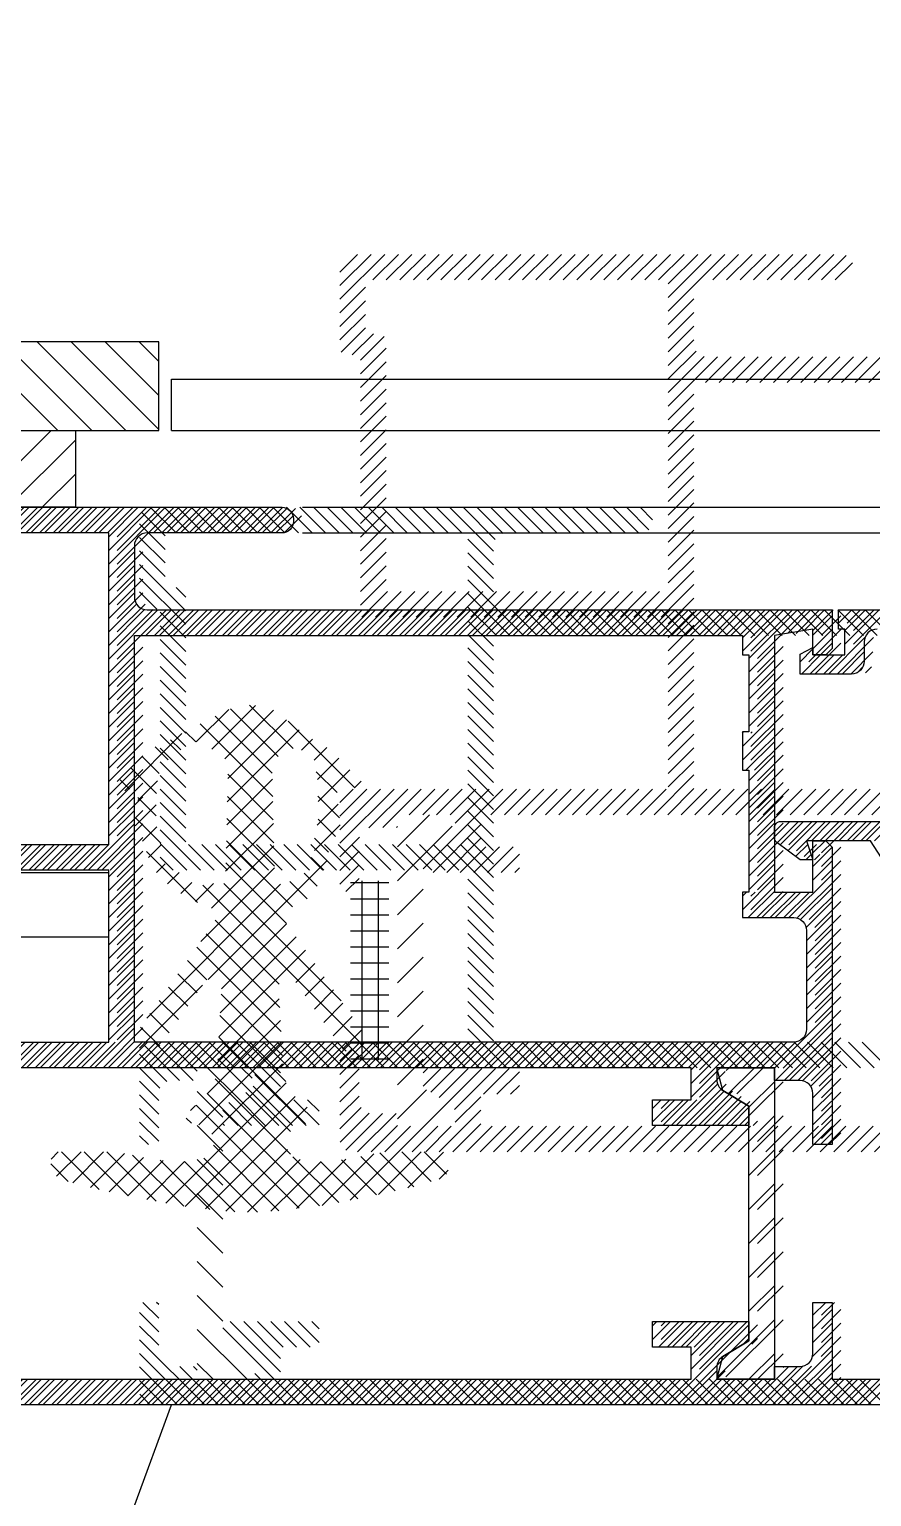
# Model space of a CAD drawing. Extents: x -0.04 to 2.29, y -0.5 to 2.03.
# Drawn here: x 0.9764 to 1.0421, y 0.0828 to 0.1973 of the extents above; entities that cross this region are included whole.
import ezdxf

# ---------------------------------------------------------------- set-up
doc = ezdxf.new("R2010")
doc.units = 0
doc.header["$LTSCALE"] = 0.1
doc.linetypes.add('AUSGEZOGEN', pattern=[0])
doc.layers.get('0').update_dxf_attribs({"linetype": 'AUSGEZOGEN'})
for name, color, linetype in [('AUSSEN25', 3, 'AUSGEZOGEN'), ('AUSSEN35', 2, 'AUSGEZOGEN'), ('AUSSEN50', 1, 'AUSGEZOGEN'), ('SCHRAFF', 4, 'AUSGEZOGEN')]:
    doc.layers.add(name, color=color, linetype=linetype)

# ---------------------------------------------------------------- blocks, each defined once
blk = doc.blocks.new('*X')
at = {"color": 0}
for p, q in [((0.1379, 1.11368), (0.13108, 1.1205)), ((0.1379, 1.11633), (0.13373, 1.1205)), ((0.1379, 1.11898), (0.13638, 1.1205)), ((0.1379, 1.11103), (0.131, 1.11793)), ((0.1379, 1.10838), (0.131, 1.11528)), ((0.125, 1.10876), (0.13024, 1.114)), ((0.125, 1.11141), (0.12759, 1.114)), ((0.1379, 1.10572), (0.131, 1.11262)), ((0.125, 1.10611), (0.131, 1.11211)), ((0.462, 0.7505), (0.4655, 0.754)), ((0.462, 0.75156), (0.46444, 0.754)), ((0.462, 0.75262), (0.46338, 0.754)), ((0.46456, 0.752), (0.46656, 0.754)), ((0.46562, 0.752), (0.46762, 0.754)), ((0.46668, 0.752), (0.46868, 0.754)), ((0.46774, 0.752), (0.46974, 0.754)), ((0.4688, 0.752), (0.4708, 0.754)), ((0.46986, 0.752), (0.47186, 0.754)), ((0.47093, 0.752), (0.47293, 0.754)), ((0.47199, 0.752), (0.47399, 0.754)), ((0.47305, 0.752), (0.47505, 0.754)), ((0.47411, 0.752), (0.47611, 0.754)), ((0.47517, 0.752), (0.47717, 0.754)), ((0.47623, 0.752), (0.47823, 0.754)), ((0.47729, 0.752), (0.47929, 0.754)), ((0.47835, 0.752), (0.48035, 0.754)), ((0.47941, 0.752), (0.48141, 0.754)), ((0.48047, 0.752), (0.48247, 0.754)), ((0.48153, 0.752), (0.48353, 0.754)), ((0.48259, 0.752), (0.48459, 0.754)), ((0.48365, 0.752), (0.48565, 0.754)), ((0.48471, 0.752), (0.48671, 0.754)), ((0.48577, 0.752), (0.48777, 0.754)), ((0.48683, 0.752), (0.48883, 0.754)), ((0.4876, 0.74958), (0.49202, 0.754)), ((0.4876, 0.75064), (0.49096, 0.754)), ((0.4876, 0.7517), (0.4899, 0.754)), ((0.49108, 0.752), (0.49308, 0.754)), ((0.49214, 0.752), (0.49414, 0.754)), ((0.4932, 0.752), (0.4952, 0.754)), ((0.49426, 0.752), (0.49626, 0.754)), ((0.49532, 0.752), (0.49732, 0.754)), ((0.49638, 0.752), (0.49838, 0.754)), ((0.49744, 0.752), (0.49944, 0.754)), ((0.4985, 0.752), (0.5005, 0.754)), ((0.49956, 0.752), (0.50148, 0.75392)), ((0.50062, 0.752), (0.50197, 0.75334)), ((0.462, 0.74944), (0.464, 0.75144)), ((0.462, 0.74838), (0.464, 0.75038)), ((0.4876, 0.74852), (0.4896, 0.75052)), ((0.462, 0.74732), (0.464, 0.74932)), ((0.4876, 0.74746), (0.4896, 0.74946)), ((0.4876, 0.7464), (0.4896, 0.7484)), ((0.46211, 0.74637), (0.464, 0.74826)), ((0.46296, 0.74616), (0.46461, 0.74781)), ((0.4636, 0.74574), (0.46546, 0.7476)), ((0.4876, 0.74534), (0.4896, 0.74734)), ((0.4636, 0.74467), (0.4656, 0.74667)), ((0.4876, 0.74428), (0.48977, 0.74645)), ((0.4636, 0.74361), (0.4656, 0.74561)), ((0.4876, 0.74322), (0.4904, 0.74602)), ((0.4876, 0.74216), (0.49144, 0.746)), ((0.4905, 0.744), (0.4925, 0.746)), ((0.49156, 0.744), (0.49356, 0.746)), ((0.49262, 0.744), (0.49462, 0.746)), ((0.49368, 0.744), (0.49568, 0.746)), ((0.49474, 0.744), (0.49674, 0.746)), ((0.49581, 0.744), (0.49781, 0.746)), ((0.49687, 0.744), (0.49887, 0.746)), ((0.49793, 0.744), (0.49993, 0.746)), ((0.49899, 0.744), (0.50099, 0.746)), ((0.50005, 0.744), (0.50205, 0.746)), ((0.50111, 0.744), (0.50311, 0.746)), ((0.50217, 0.744), (0.50417, 0.746)), ((0.50323, 0.744), (0.50523, 0.746)), ((0.50429, 0.744), (0.50629, 0.746)), ((0.50535, 0.744), (0.50735, 0.746)), ((0.50641, 0.744), (0.50841, 0.746)), ((0.50747, 0.744), (0.50947, 0.746)), ((0.50853, 0.744), (0.51053, 0.746)), ((0.50959, 0.744), (0.51159, 0.746)), ((0.51065, 0.744), (0.51265, 0.746)), ((0.51172, 0.744), (0.51372, 0.746)), ((0.51278, 0.744), (0.51478, 0.746)), ((0.51384, 0.744), (0.51584, 0.746)), ((0.5149, 0.744), (0.5169, 0.746)), ((0.51596, 0.744), (0.51796, 0.746)), ((0.51702, 0.744), (0.51902, 0.746)), ((0.51808, 0.744), (0.52008, 0.746)), ((0.51914, 0.744), (0.52114, 0.746)), ((0.5202, 0.744), (0.5222, 0.746)), ((0.52126, 0.744), (0.52326, 0.746)), ((0.52232, 0.744), (0.52432, 0.746)), ((0.52338, 0.744), (0.52538, 0.746)), ((0.52444, 0.744), (0.52644, 0.746)), ((0.5255, 0.744), (0.5275, 0.746)), ((0.52656, 0.744), (0.52856, 0.746)), ((0.52763, 0.744), (0.52963, 0.746)), ((0.52869, 0.744), (0.53069, 0.746)), ((0.52975, 0.744), (0.53175, 0.746)), ((0.53081, 0.744), (0.53281, 0.746)), ((0.53187, 0.744), (0.53387, 0.746)), ((0.53293, 0.744), (0.53493, 0.746)), ((0.53399, 0.744), (0.53599, 0.746)), ((0.53505, 0.744), (0.53705, 0.746)), ((0.53611, 0.744), (0.53811, 0.746)), ((0.537, 0.74383), (0.53917, 0.746)), ((0.537, 0.74277), (0.54023, 0.746)), ((0.5375, 0.74221), (0.54129, 0.746)), ((0.54052, 0.74417), (0.54235, 0.746)), ((0.5418, 0.74438), (0.54341, 0.746)), ((0.5425, 0.74403), (0.544, 0.74553)), ((0.5445, 0.74496), (0.54554, 0.746)), ((0.545, 0.74334), (0.54766, 0.746)), ((0.545, 0.7444), (0.5466, 0.746)), ((0.4636, 0.74255), (0.4656, 0.74455)), ((0.5425, 0.74296), (0.544, 0.74446)), ((0.54372, 0.741), (0.54656, 0.74384)), ((0.4636, 0.74149), (0.4656, 0.74349)), ((0.4876, 0.7411), (0.4896, 0.7431)), ((0.5375, 0.74115), (0.5395, 0.74315)), ((0.5415, 0.74196), (0.5425, 0.74296)), ((0.5431, 0.7425), (0.544, 0.7434)), ((0.54478, 0.741), (0.5465, 0.74272)), ((0.4636, 0.74043), (0.4656, 0.74243)), ((0.4876, 0.74004), (0.4896, 0.74204)), ((0.5375, 0.74009), (0.5395, 0.74209)), ((0.5416, 0.741), (0.5431, 0.7425)), ((0.54266, 0.741), (0.54416, 0.7425)), ((0.54594, 0.7411), (0.5464, 0.74156)), ((0.4636, 0.73937), (0.4656, 0.74137)), ((0.4876, 0.73898), (0.4896, 0.74098)), ((0.5375, 0.73903), (0.5395, 0.74103)), ((0.4636, 0.73831), (0.4656, 0.74031)), ((0.4636, 0.73725), (0.4656, 0.73925)), ((0.4876, 0.73792), (0.4896, 0.73992)), ((0.5375, 0.73796), (0.5395, 0.73996)), ((0.4636, 0.73619), (0.4656, 0.73819)), ((0.4876, 0.73686), (0.4896, 0.73886)), ((0.5375, 0.7369), (0.5395, 0.7389)), ((0.4636, 0.73513), (0.4656, 0.73713)), ((0.4876, 0.73579), (0.4896, 0.73779)), ((0.537, 0.73534), (0.5395, 0.73784)), ((0.4636, 0.73407), (0.4656, 0.73607)), ((0.4876, 0.73473), (0.4896, 0.73673)), ((0.537, 0.73428), (0.5395, 0.73678)), ((0.537, 0.7364), (0.5371, 0.7365)), ((0.4636, 0.73301), (0.4656, 0.73501)), ((0.4876, 0.73367), (0.4896, 0.73567)), ((0.53728, 0.7335), (0.5395, 0.73572)), ((0.5375, 0.73266), (0.5395, 0.73466)), ((0.4636, 0.73195), (0.4656, 0.73395)), ((0.4876, 0.73261), (0.4896, 0.73461)), ((0.4876, 0.73155), (0.4896, 0.73355)), ((0.5375, 0.7316), (0.5395, 0.7336)), ((0.4636, 0.73089), (0.4656, 0.73289)), ((0.4876, 0.73049), (0.4896, 0.73249)), ((0.5375, 0.73054), (0.5395, 0.73254)), ((0.4636, 0.72983), (0.4656, 0.73183)), ((0.4876, 0.72943), (0.4896, 0.73143)), ((0.5375, 0.72948), (0.5395, 0.73148)), ((0.4636, 0.72877), (0.4656, 0.73077)), ((0.4876, 0.72837), (0.4896, 0.73037)), ((0.5375, 0.72842), (0.5395, 0.73042)), ((0.4636, 0.7277), (0.4656, 0.7297)), ((0.48599, 0.7257), (0.4896, 0.72931)), ((0.5375, 0.72736), (0.5395, 0.72936)), ((0.5395, 0.7283), (0.5407, 0.7295)), ((0.53994, 0.72767), (0.54176, 0.7295)), ((0.54054, 0.72722), (0.54282, 0.7295)), ((0.54238, 0.728), (0.54388, 0.7295)), ((0.54345, 0.728), (0.54495, 0.7295)), ((0.54451, 0.728), (0.54601, 0.7295)), ((0.54557, 0.728), (0.54707, 0.7295)), ((0.54663, 0.728), (0.54795, 0.72932)), ((0.4636, 0.72664), (0.4656, 0.72864)), ((0.48705, 0.7257), (0.4896, 0.72825)), ((0.5375, 0.7263), (0.5395, 0.7283)), ((0.5425, 0.72705), (0.54345, 0.728)), ((0.46372, 0.7257), (0.46572, 0.7277)), ((0.46478, 0.7257), (0.46678, 0.7277)), ((0.46584, 0.7257), (0.46784, 0.7277)), ((0.4669, 0.7257), (0.4689, 0.7277)), ((0.46796, 0.7257), (0.46996, 0.7277)), ((0.46902, 0.7257), (0.47102, 0.7277)), ((0.47008, 0.7257), (0.47208, 0.7277)), ((0.47114, 0.7257), (0.47314, 0.7277)), ((0.4722, 0.7257), (0.4742, 0.7277)), ((0.47326, 0.7257), (0.47526, 0.7277)), ((0.47432, 0.7257), (0.47632, 0.7277)), ((0.47538, 0.7257), (0.47738, 0.7277)), ((0.47644, 0.7257), (0.47844, 0.7277)), ((0.47751, 0.7257), (0.47951, 0.7277)), ((0.47857, 0.7257), (0.48057, 0.7277)), ((0.47963, 0.7257), (0.48163, 0.7277)), ((0.48069, 0.7257), (0.48269, 0.7277)), ((0.48175, 0.7257), (0.48375, 0.7277)), ((0.48281, 0.7257), (0.48481, 0.7277)), ((0.48387, 0.7257), (0.48587, 0.7277)), ((0.48493, 0.7257), (0.48693, 0.7277)), ((0.4876, 0.72519), (0.4896, 0.72719)), ((0.5375, 0.72524), (0.5395, 0.72724)), ((0.54115, 0.72676), (0.5421, 0.72771)), ((0.54195, 0.7265), (0.54236, 0.72692)), ((0.5425, 0.72599), (0.544, 0.72749)), ((0.4876, 0.72413), (0.4896, 0.72613)), ((0.5375, 0.72418), (0.5395, 0.72618)), ((0.5425, 0.72493), (0.544, 0.72643)), ((0.4876, 0.72307), (0.4896, 0.72507)), ((0.537, 0.72262), (0.5395, 0.72512)), ((0.54063, 0.722), (0.544, 0.72537)), ((0.4876, 0.72201), (0.4896, 0.72401)), ((0.537, 0.72368), (0.53732, 0.724)), ((0.53745, 0.722), (0.5395, 0.72405)), ((0.53851, 0.722), (0.54051, 0.724)), ((0.53957, 0.722), (0.54157, 0.724)), ((0.54153, 0.72185), (0.544, 0.72431)), ((0.54197, 0.72123), (0.544, 0.72325)), ((0.4876, 0.72095), (0.4896, 0.72295)), ((0.542, 0.72019), (0.544, 0.72219)), ((0.4876, 0.71988), (0.4896, 0.72188)), ((0.542, 0.71913), (0.544, 0.72113)), ((0.4876, 0.71882), (0.4896, 0.72082)), ((0.4876, 0.71776), (0.4896, 0.71976)), ((0.542, 0.71807), (0.544, 0.72007)), ((0.45202, 0.71542), (0.45542, 0.71882)), ((0.45835, 0.71545), (0.45495, 0.71885)), ((0.4876, 0.7167), (0.4896, 0.7187)), ((0.542, 0.71701), (0.544, 0.71901)), ((0.4508, 0.71597), (0.45334, 0.7185)), ((0.45673, 0.71353), (0.45228, 0.71799)), ((0.45302, 0.71465), (0.45683, 0.71846)), ((0.45326, 0.71312), (0.45784, 0.7177)), ((0.45718, 0.71485), (0.45348, 0.71855)), ((0.46317, 0.71239), (0.45797, 0.71759)), ((0.4876, 0.71564), (0.4896, 0.71764)), ((0.542, 0.71595), (0.544, 0.71795)), ((0.44523, 0.71216), (0.44969, 0.71662)), ((0.45076, 0.71597), (0.44996, 0.71676)), ((0.45677, 0.71172), (0.45112, 0.71738)), ((0.45322, 0.71131), (0.45884, 0.71693)), ((0.4876, 0.71458), (0.4896, 0.71658)), ((0.542, 0.71489), (0.544, 0.71689)), ((0.44862, 0.71457), (0.44761, 0.71558)), ((0.4496, 0.71535), (0.4488, 0.71615)), ((0.459, 0.71532), (0.45987, 0.71619)), ((0.46, 0.71455), (0.46099, 0.71555)), ((0.4876, 0.71352), (0.4896, 0.71552)), ((0.542, 0.71383), (0.544, 0.71583)), ((0.44791, 0.71351), (0.44661, 0.71481)), ((0.46025, 0.71304), (0.46192, 0.71471)), ((0.4876, 0.71246), (0.4896, 0.71446)), ((0.5395, 0.71027), (0.544, 0.71477)), ((0.4456, 0.71229), (0.44486, 0.71303)), ((0.4477, 0.71195), (0.44572, 0.71393)), ((0.44624, 0.7114), (0.44778, 0.71295)), ((0.45318, 0.7095), (0.45674, 0.71307)), ((0.45681, 0.70991), (0.45327, 0.71346)), ((0.46178, 0.71202), (0.46015, 0.71365)), ((0.4603, 0.71132), (0.46278, 0.71381)), ((0.46315, 0.7124), (0.46366, 0.71292)), ((0.4865, 0.7103), (0.4896, 0.7134)), ((0.53959, 0.7093), (0.544, 0.71371)), ((0.462, 0.70807), (0.46623, 0.7123)), ((0.462, 0.70913), (0.46517, 0.7123)), ((0.462, 0.71019), (0.46411, 0.7123)), ((0.462, 0.71126), (0.46304, 0.7123)), ((0.46426, 0.70927), (0.46729, 0.7123)), ((0.46535, 0.7093), (0.46835, 0.7123)), ((0.46741, 0.7103), (0.46941, 0.7123)), ((0.46847, 0.7103), (0.47047, 0.7123)), ((0.4685, 0.70609), (0.47471, 0.7123)), ((0.46953, 0.7103), (0.47153, 0.7123)), ((0.47059, 0.7103), (0.47259, 0.7123)), ((0.471, 0.70965), (0.47365, 0.7123)), ((0.47377, 0.7103), (0.47577, 0.7123)), ((0.47483, 0.7103), (0.47683, 0.7123)), ((0.47589, 0.7103), (0.47789, 0.7123)), ((0.47695, 0.7103), (0.47895, 0.7123)), ((0.47802, 0.7103), (0.48002, 0.7123)), ((0.47908, 0.7103), (0.48108, 0.7123)), ((0.48014, 0.7103), (0.48214, 0.7123)), ((0.4812, 0.7103), (0.4832, 0.7123)), ((0.48226, 0.7103), (0.48426, 0.7123)), ((0.48332, 0.7103), (0.48532, 0.7123)), ((0.48438, 0.7103), (0.48638, 0.7123)), ((0.48544, 0.7103), (0.48744, 0.7123)), ((0.48756, 0.7103), (0.4896, 0.71234)), ((0.48862, 0.7103), (0.49062, 0.7123)), ((0.48968, 0.7103), (0.49168, 0.7123)), ((0.49074, 0.7103), (0.49274, 0.7123)), ((0.4918, 0.7103), (0.4938, 0.7123)), ((0.49286, 0.7103), (0.49486, 0.7123)), ((0.49393, 0.7103), (0.49593, 0.7123)), ((0.49499, 0.7103), (0.49699, 0.7123)), ((0.49605, 0.7103), (0.49805, 0.7123)), ((0.49711, 0.7103), (0.49911, 0.7123)), ((0.49817, 0.7103), (0.50017, 0.7123)), ((0.49923, 0.7103), (0.50123, 0.7123)), ((0.50029, 0.7103), (0.50229, 0.7123)), ((0.50135, 0.7103), (0.50335, 0.7123)), ((0.50241, 0.7103), (0.50441, 0.7123)), ((0.50347, 0.7103), (0.50547, 0.7123)), ((0.50453, 0.7103), (0.50653, 0.7123)), ((0.50559, 0.7103), (0.50759, 0.7123)), ((0.50665, 0.7103), (0.50865, 0.7123)), ((0.50771, 0.7103), (0.50971, 0.7123)), ((0.50877, 0.7103), (0.51077, 0.7123)), ((0.50984, 0.7103), (0.51184, 0.7123)), ((0.5109, 0.7103), (0.5129, 0.7123)), ((0.51196, 0.7103), (0.51396, 0.7123)), ((0.51302, 0.7103), (0.51502, 0.7123)), ((0.51408, 0.7103), (0.51608, 0.7123)), ((0.51514, 0.7103), (0.51714, 0.7123)), ((0.5162, 0.7103), (0.5182, 0.7123)), ((0.51726, 0.7103), (0.51926, 0.7123)), ((0.51832, 0.7103), (0.52032, 0.7123)), ((0.51938, 0.7103), (0.52138, 0.7123)), ((0.52044, 0.7103), (0.52244, 0.7123)), ((0.5215, 0.7103), (0.5235, 0.7123)), ((0.52256, 0.7103), (0.52456, 0.7123)), ((0.52362, 0.7103), (0.52562, 0.7123)), ((0.52468, 0.7103), (0.52668, 0.7123)), ((0.52575, 0.7103), (0.52775, 0.7123)), ((0.52681, 0.7103), (0.52881, 0.7123)), ((0.52787, 0.7103), (0.52987, 0.7123)), ((0.52893, 0.7103), (0.53093, 0.7123)), ((0.52999, 0.7103), (0.53199, 0.7123)), ((0.53105, 0.7103), (0.53305, 0.7123)), ((0.53211, 0.7103), (0.53411, 0.7123)), ((0.533, 0.71013), (0.53517, 0.7123)), ((0.533, 0.70907), (0.53623, 0.7123)), ((0.53529, 0.7103), (0.53729, 0.7123)), ((0.53635, 0.7103), (0.53835, 0.7123)), ((0.53741, 0.7103), (0.53941, 0.7123)), ((0.53847, 0.7103), (0.54047, 0.7123)), ((0.54066, 0.7093), (0.544, 0.71264)), ((0.44604, 0.70944), (0.44768, 0.71107)), ((0.44767, 0.71022), (0.44626, 0.71163)), ((0.45314, 0.70769), (0.45678, 0.71134)), ((0.45686, 0.7081), (0.45323, 0.71173)), ((0.46022, 0.70948), (0.46186, 0.71112)), ((0.46197, 0.71006), (0.46029, 0.71174)), ((0.5417, 0.70928), (0.544, 0.71158)), ((0.44805, 0.70807), (0.4461, 0.71002)), ((0.45309, 0.70589), (0.45682, 0.70961)), ((0.4569, 0.70629), (0.45319, 0.71)), ((0.46001, 0.7075), (0.46202, 0.70951)), ((0.46165, 0.70861), (0.46031, 0.70995)), ((0.4665, 0.7078), (0.469, 0.7103)), ((0.46927, 0.7058), (0.473, 0.70953)), ((0.533, 0.70801), (0.535, 0.71001)), ((0.53506, 0.71007), (0.53529, 0.7103)), ((0.5359, 0.70826), (0.53794, 0.7103)), ((0.54233, 0.70886), (0.544, 0.71052)), ((0.5425, 0.70796), (0.544, 0.70946)), ((0.44603, 0.70832), (0.44601, 0.70835)), ((0.44661, 0.70824), (0.44772, 0.70935)), ((0.46112, 0.70737), (0.46003, 0.70846)), ((0.462, 0.70701), (0.46353, 0.70854)), ((0.46641, 0.7093), (0.4665, 0.70939)), ((0.46888, 0.70753), (0.47076, 0.70941)), ((0.47033, 0.7058), (0.473, 0.70847)), ((0.53185, 0.7058), (0.53506, 0.70901)), ((0.53291, 0.7058), (0.53557, 0.70846)), ((0.5375, 0.70721), (0.5395, 0.70921)), ((0.5425, 0.7069), (0.544, 0.7084)), ((0.4509, 0.70346), (0.44692, 0.70743)), ((0.44709, 0.70695), (0.44808, 0.70795)), ((0.45198, 0.703), (0.45686, 0.70788)), ((0.4583, 0.70312), (0.45315, 0.70827)), ((0.462, 0.70595), (0.4635, 0.70745)), ((0.4685, 0.70715), (0.46888, 0.70753)), ((0.47139, 0.7058), (0.47339, 0.7078)), ((0.47245, 0.7058), (0.47445, 0.7078)), ((0.47352, 0.7058), (0.47552, 0.7078)), ((0.47458, 0.7058), (0.476, 0.70722)), ((0.53, 0.70713), (0.53067, 0.7078)), ((0.53, 0.70607), (0.53173, 0.7078)), ((0.53079, 0.7058), (0.53279, 0.7078)), ((0.53397, 0.7058), (0.53623, 0.70806)), ((0.53503, 0.7058), (0.5369, 0.70766)), ((0.53609, 0.7058), (0.5375, 0.70721)), ((0.5425, 0.70584), (0.544, 0.70734)), ((0.4477, 0.70579), (0.44838, 0.70648)), ((0.45115, 0.70041), (0.4569, 0.70615)), ((0.45174, 0.69746), (0.46102, 0.70674)), ((0.45785, 0.70181), (0.45311, 0.70655)), ((0.46075, 0.70598), (0.45976, 0.70697)), ((0.462, 0.70489), (0.4635, 0.70639)), ((0.4665, 0.70515), (0.4685, 0.70715)), ((0.47564, 0.7058), (0.476, 0.70616)), ((0.53716, 0.7058), (0.5375, 0.70614)), ((0.5375, 0.70455), (0.5395, 0.70655)), ((0.5425, 0.70478), (0.544, 0.70628)), ((0.44857, 0.7049), (0.44947, 0.70579)), ((0.44961, 0.70416), (0.45046, 0.70502)), ((0.45074, 0.70353), (0.45214, 0.70493)), ((0.46211, 0.69578), (0.45296, 0.70493)), ((0.45944, 0.70375), (0.45811, 0.70509)), ((0.46023, 0.70472), (0.45921, 0.70575)), ((0.46247, 0.7043), (0.4635, 0.70533)), ((0.46283, 0.705), (0.46583, 0.705)), ((0.46375, 0.69115), (0.46375, 0.70515)), ((0.465, 0.69115), (0.465, 0.70515)), ((0.54308, 0.7043), (0.544, 0.70522)), ((0.44694, 0.69443), (0.45738, 0.70487)), ((0.46379, 0.69233), (0.45132, 0.7048)), ((0.46283, 0.70375), (0.46583, 0.70375)), ((0.4665, 0.7025), (0.4685, 0.7045)), ((0.5375, 0.7019), (0.5395, 0.7039)), ((0.45727, 0.69708), (0.45228, 0.70208)), ((0.45276, 0.69671), (0.45785, 0.7018)), ((0.46283, 0.7025), (0.46583, 0.7025)), ((0.4665, 0.69985), (0.4685, 0.70185)), ((0.45732, 0.69526), (0.45158, 0.70101)), ((0.45266, 0.69484), (0.45859, 0.70077)), ((0.46283, 0.70125), (0.46583, 0.70125)), ((0.5375, 0.69925), (0.5395, 0.70125)), ((0.45742, 0.6934), (0.45085, 0.69997)), ((0.45256, 0.69298), (0.45932, 0.69974)), ((0.46283, 0.7), (0.46583, 0.7)), ((0.4665, 0.69719), (0.4685, 0.69919)), ((0.45164, 0.69741), (0.45011, 0.69893)), ((0.45857, 0.69722), (0.46005, 0.6987)), ((0.46283, 0.69875), (0.46583, 0.69875)), ((0.5375, 0.6966), (0.5395, 0.6986)), ((0.44639, 0.6921), (0.45129, 0.69701)), ((0.45087, 0.69641), (0.44938, 0.6979)), ((0.45929, 0.69617), (0.46078, 0.69766)), ((0.46283, 0.6975), (0.46583, 0.6975)), ((0.44942, 0.69433), (0.44792, 0.69582)), ((0.45015, 0.69537), (0.44865, 0.69686)), ((0.45248, 0.69113), (0.45728, 0.69593)), ((0.45752, 0.69153), (0.45274, 0.69631)), ((0.46002, 0.69513), (0.46151, 0.69663)), ((0.46283, 0.69625), (0.46583, 0.69625)), ((0.4665, 0.69454), (0.4685, 0.69654)), ((0.5375, 0.69395), (0.5395, 0.69595)), ((0.44869, 0.69328), (0.44719, 0.69479)), ((0.45778, 0.6895), (0.45265, 0.69463)), ((0.46074, 0.69409), (0.46224, 0.69559)), ((0.46283, 0.695), (0.46583, 0.695)), ((0.44797, 0.69224), (0.44647, 0.69374)), ((0.45165, 0.68853), (0.45737, 0.69425)), ((0.46147, 0.69305), (0.46297, 0.69455)), ((0.4622, 0.69201), (0.46369, 0.6935)), ((0.46283, 0.69375), (0.46583, 0.69375)), ((0.4665, 0.69189), (0.4685, 0.69389)), ((0.451, 0.68611), (0.45746, 0.69257)), ((0.45932, 0.68619), (0.45256, 0.69295)), ((0.4625, 0.69186), (0.46185, 0.6925)), ((0.46283, 0.6925), (0.46583, 0.6925)), ((0.5375, 0.6913), (0.5395, 0.6933)), ((0.45816, 0.68559), (0.45248, 0.69127)), ((0.462, 0.6911), (0.4629, 0.692)), ((0.462, 0.69004), (0.4635, 0.69154)), ((0.46283, 0.69125), (0.46583, 0.69125)), ((0.4665, 0.68924), (0.4685, 0.69124)), ((0.5425, 0.69099), (0.54351, 0.692)), ((0.5425, 0.68993), (0.544, 0.69143)), ((0.45203, 0.68538), (0.45752, 0.69086)), ((0.462, 0.68898), (0.4635, 0.69048)), ((0.4685, 0.68912), (0.46988, 0.6905)), ((0.4685, 0.69018), (0.46882, 0.6905)), ((0.46909, 0.68865), (0.47094, 0.6905)), ((0.46975, 0.68825), (0.472, 0.6905)), ((0.47042, 0.68785), (0.47306, 0.6905)), ((0.47093, 0.6873), (0.47413, 0.6905)), ((0.47319, 0.6885), (0.47519, 0.6905)), ((0.47425, 0.6885), (0.476, 0.69025)), ((0.53, 0.69016), (0.53034, 0.6905)), ((0.53, 0.6891), (0.5314, 0.6905)), ((0.53046, 0.6885), (0.53246, 0.6905)), ((0.53126, 0.684), (0.5375, 0.69024)), ((0.53152, 0.6885), (0.53352, 0.6905)), ((0.53258, 0.6885), (0.53458, 0.6905)), ((0.533, 0.68786), (0.53564, 0.6905)), ((0.533, 0.6868), (0.5367, 0.6905)), ((0.53505, 0.6862), (0.5395, 0.69064)), ((0.5425, 0.68887), (0.544, 0.69037)), ((0.44843, 0.68001), (0.45782, 0.6894)), ((0.45814, 0.68383), (0.45228, 0.68969)), ((0.462, 0.68792), (0.4635, 0.68942)), ((0.47531, 0.6885), (0.476, 0.68919)), ((0.53706, 0.68874), (0.5375, 0.68917)), ((0.54248, 0.68779), (0.544, 0.68931)), ((0.44994, 0.67975), (0.45851, 0.68832)), ((0.46041, 0.6798), (0.45166, 0.68855)), ((0.462, 0.68686), (0.4635, 0.68836)), ((0.4665, 0.68659), (0.46876, 0.68885)), ((0.46856, 0.686), (0.47042, 0.68785)), ((0.471, 0.68631), (0.473, 0.68831)), ((0.53751, 0.686), (0.5395, 0.68799)), ((0.53975, 0.684), (0.544, 0.68825)), ((0.45043, 0.68625), (0.45003, 0.68664)), ((0.45035, 0.68724), (0.45074, 0.68762)), ((0.45884, 0.67961), (0.45079, 0.68766)), ((0.45152, 0.67956), (0.45944, 0.68748)), ((0.462, 0.6858), (0.46366, 0.68746)), ((0.46203, 0.68477), (0.46428, 0.68702)), ((0.46247, 0.68415), (0.46532, 0.687)), ((0.46338, 0.684), (0.46638, 0.687)), ((0.46975, 0.684), (0.473, 0.68725)), ((0.53233, 0.684), (0.535, 0.68667)), ((0.53763, 0.684), (0.54063, 0.687)), ((0.53869, 0.684), (0.54171, 0.68702)), ((0.5395, 0.68693), (0.53957, 0.687)), ((0.54081, 0.684), (0.544, 0.68719)), ((0.46444, 0.684), (0.4665, 0.68606)), ((0.4655, 0.684), (0.4675, 0.686)), ((0.46656, 0.684), (0.46856, 0.686)), ((0.46763, 0.684), (0.46963, 0.686)), ((0.46869, 0.684), (0.47069, 0.686)), ((0.47081, 0.684), (0.473, 0.68619)), ((0.47187, 0.684), (0.47387, 0.686)), ((0.47293, 0.684), (0.47493, 0.686)), ((0.47399, 0.684), (0.47599, 0.686)), ((0.47505, 0.684), (0.47705, 0.686)), ((0.47611, 0.684), (0.47811, 0.686)), ((0.47717, 0.684), (0.47917, 0.686)), ((0.47823, 0.684), (0.48023, 0.686)), ((0.47929, 0.684), (0.48129, 0.686)), ((0.48035, 0.684), (0.48235, 0.686)), ((0.48141, 0.684), (0.48341, 0.686)), ((0.48247, 0.684), (0.48447, 0.686)), ((0.48354, 0.684), (0.48554, 0.686)), ((0.4846, 0.684), (0.4866, 0.686)), ((0.48566, 0.684), (0.48766, 0.686)), ((0.48672, 0.684), (0.48872, 0.686)), ((0.48778, 0.684), (0.48978, 0.686)), ((0.48884, 0.684), (0.49084, 0.686)), ((0.4899, 0.684), (0.4919, 0.686)), ((0.49096, 0.684), (0.49296, 0.686)), ((0.49202, 0.684), (0.49402, 0.686)), ((0.49308, 0.684), (0.49508, 0.686)), ((0.49414, 0.684), (0.49614, 0.686)), ((0.4952, 0.684), (0.4972, 0.686)), ((0.49626, 0.684), (0.49826, 0.686)), ((0.49732, 0.684), (0.49932, 0.686)), ((0.49838, 0.684), (0.50038, 0.686)), ((0.49945, 0.684), (0.50145, 0.686)), ((0.50051, 0.684), (0.50251, 0.686)), ((0.50157, 0.684), (0.50357, 0.686)), ((0.50263, 0.684), (0.50463, 0.686)), ((0.50369, 0.684), (0.50569, 0.686)), ((0.50475, 0.684), (0.50675, 0.686)), ((0.50581, 0.684), (0.50781, 0.686)), ((0.50687, 0.684), (0.50887, 0.686)), ((0.50793, 0.684), (0.50993, 0.686)), ((0.50899, 0.684), (0.51099, 0.686)), ((0.51005, 0.684), (0.51205, 0.686)), ((0.51111, 0.684), (0.51311, 0.686)), ((0.51217, 0.684), (0.51417, 0.686)), ((0.51323, 0.684), (0.51523, 0.686)), ((0.51429, 0.684), (0.51629, 0.686)), ((0.51536, 0.684), (0.51736, 0.686)), ((0.51642, 0.684), (0.51842, 0.686)), ((0.51748, 0.684), (0.51948, 0.686)), ((0.51854, 0.684), (0.52054, 0.686)), ((0.5196, 0.684), (0.5216, 0.686)), ((0.52066, 0.684), (0.52266, 0.686)), ((0.52172, 0.684), (0.52372, 0.686)), ((0.52278, 0.684), (0.52478, 0.686)), ((0.52384, 0.684), (0.52584, 0.686)), ((0.5249, 0.684), (0.5269, 0.686)), ((0.52596, 0.684), (0.52796, 0.686)), ((0.52702, 0.684), (0.52902, 0.686)), ((0.52808, 0.684), (0.53008, 0.686)), ((0.52914, 0.684), (0.53114, 0.686)), ((0.5302, 0.684), (0.5322, 0.686)), ((0.53339, 0.684), (0.53539, 0.686)), ((0.53445, 0.684), (0.53645, 0.686)), ((0.53551, 0.684), (0.53751, 0.686)), ((0.53657, 0.684), (0.53857, 0.686)), ((0.54187, 0.684), (0.544, 0.68613)), ((0.54293, 0.684), (0.54493, 0.686)), ((0.54399, 0.684), (0.54599, 0.686)), ((0.54505, 0.684), (0.54705, 0.686)), ((0.54611, 0.684), (0.54811, 0.686)), ((0.45725, 0.67942), (0.45215, 0.68453)), ((0.43948, 0.68343), (0.44005, 0.684)), ((0.43991, 0.6821), (0.44182, 0.684)), ((0.44323, 0.68107), (0.4403, 0.684)), ((0.44118, 0.6816), (0.44358, 0.684)), ((0.44549, 0.68057), (0.44207, 0.684)), ((0.44257, 0.68122), (0.44522, 0.68387)), ((0.44769, 0.68015), (0.44384, 0.684)), ((0.44402, 0.6809), (0.44669, 0.68357)), ((0.44547, 0.68058), (0.44823, 0.68334)), ((0.44984, 0.67977), (0.44584, 0.68376)), ((0.44695, 0.68029), (0.4499, 0.68325)), ((0.45185, 0.67952), (0.448, 0.68337)), ((0.4538, 0.67934), (0.44989, 0.68325)), ((0.45559, 0.67931), (0.45139, 0.68352)), ((0.45312, 0.67939), (0.45792, 0.6842)), ((0.45481, 0.67931), (0.4589, 0.68341)), ((0.45663, 0.67937), (0.46053, 0.68326)), ((0.46191, 0.68007), (0.45834, 0.68363)), ((0.45861, 0.67958), (0.46246, 0.68343)), ((0.46339, 0.68035), (0.46048, 0.68326)), ((0.46063, 0.67983), (0.46465, 0.68385)), ((0.46486, 0.68065), (0.46213, 0.68339)), ((0.46281, 0.68024), (0.46656, 0.684)), ((0.46631, 0.68097), (0.46364, 0.68365)), ((0.46502, 0.68069), (0.46833, 0.684)), ((0.46776, 0.68129), (0.46512, 0.68392)), ((0.46913, 0.68169), (0.46682, 0.684)), ((0.46729, 0.68119), (0.47009, 0.68399)), ((0.47032, 0.68227), (0.46858, 0.684)), ((0.44083, 0.6817), (0.43947, 0.68306)), ((0.46975, 0.68188), (0.47045, 0.68258)), ((1.365, 0.15903), (1.36597, 0.16)), ((1.36528, 0.15825), (1.36703, 0.16)), ((1.36609, 0.158), (1.36809, 0.16)), ((1.36715, 0.158), (1.36915, 0.16)), ((1.36821, 0.158), (1.37021, 0.16)), ((1.36927, 0.158), (1.37127, 0.16)), ((1.37033, 0.158), (1.37233, 0.16)), ((1.3714, 0.158), (1.3734, 0.16)), ((1.37246, 0.158), (1.37446, 0.16)), ((1.37352, 0.158), (1.37552, 0.16)), ((1.37458, 0.158), (1.37658, 0.16)), ((1.37564, 0.158), (1.37764, 0.16)), ((1.37666, 0.15796), (1.3787, 0.16)), ((1.37726, 0.1575), (1.37976, 0.16)), ((1.3774, 0.15658), (1.38082, 0.16)), ((1.37988, 0.158), (1.38188, 0.16)), ((1.38094, 0.158), (1.38294, 0.16)), ((1.382, 0.158), (1.384, 0.16)), ((1.38306, 0.158), (1.38506, 0.16)), ((1.38412, 0.158), (1.38612, 0.16)), ((1.38518, 0.158), (1.38718, 0.16)), ((1.38624, 0.158), (1.38824, 0.16)), ((1.38731, 0.158), (1.38931, 0.16)), ((1.38837, 0.158), (1.39037, 0.16)), ((1.38943, 0.158), (1.39143, 0.16)), ((1.39049, 0.158), (1.39249, 0.16)), ((1.39155, 0.158), (1.39355, 0.16)), ((1.39261, 0.158), (1.39461, 0.16)), ((1.39367, 0.158), (1.39567, 0.16)), ((1.39473, 0.158), (1.39673, 0.16)), ((1.39579, 0.158), (1.39779, 0.16)), ((1.39685, 0.158), (1.39885, 0.16)), ((1.39791, 0.158), (1.39991, 0.16)), ((1.39897, 0.158), (1.40097, 0.16)), ((1.40003, 0.158), (1.40203, 0.16)), ((1.40109, 0.158), (1.40309, 0.16)), ((1.40215, 0.158), (1.40414, 0.15999)), ((1.403, 0.15778), (1.40481, 0.15959)), ((1.403, 0.15672), (1.405, 0.15872)), ((1.3774, 0.15552), (1.3794, 0.15752)), ((1.403, 0.15566), (1.405, 0.15766)), ((1.3774, 0.15446), (1.3794, 0.15646)), ((1.403, 0.1546), (1.405, 0.1566)), ((1.3774, 0.1534), (1.3794, 0.1554)), ((1.4014, 0.15194), (1.405, 0.15554)), ((1.4014, 0.15088), (1.405, 0.15448)), ((1.37506, 0.15), (1.3794, 0.15434)), ((1.4014, 0.153), (1.40214, 0.15375)), ((1.40364, 0.15206), (1.405, 0.15342)), ((1.37612, 0.15), (1.3794, 0.15328)), ((1.37718, 0.15), (1.3794, 0.15222)), ((1.34642, 0.15), (1.34842, 0.152)), ((1.34749, 0.15), (1.34949, 0.152)), ((1.34855, 0.15), (1.35055, 0.152)), ((1.34961, 0.15), (1.35161, 0.152)), ((1.35067, 0.15), (1.35267, 0.152)), ((1.35173, 0.15), (1.35373, 0.152)), ((1.35279, 0.15), (1.35479, 0.152)), ((1.35385, 0.15), (1.35585, 0.152)), ((1.35491, 0.15), (1.35691, 0.152)), ((1.35597, 0.15), (1.35797, 0.152)), ((1.35703, 0.15), (1.35903, 0.152)), ((1.35809, 0.15), (1.36009, 0.152)), ((1.35915, 0.15), (1.36115, 0.152)), ((1.36021, 0.15), (1.36221, 0.152)), ((1.36127, 0.15), (1.36327, 0.152)), ((1.36233, 0.15), (1.36433, 0.152)), ((1.3634, 0.15), (1.3654, 0.152)), ((1.36446, 0.15), (1.36646, 0.152)), ((1.36552, 0.15), (1.36752, 0.152)), ((1.36658, 0.15), (1.36858, 0.152)), ((1.36764, 0.15), (1.36964, 0.152)), ((1.3687, 0.15), (1.3707, 0.152)), ((1.36976, 0.15), (1.37176, 0.152)), ((1.37082, 0.15), (1.37282, 0.152)), ((1.37188, 0.15), (1.37388, 0.152)), ((1.37294, 0.15), (1.37494, 0.152)), ((1.374, 0.15), (1.376, 0.152)), ((1.3774, 0.14916), (1.3794, 0.15116)), ((1.4014, 0.14982), (1.4034, 0.15182)), ((1.3774, 0.14809), (1.3794, 0.15009)), ((1.4014, 0.14876), (1.4034, 0.15076)), ((1.3774, 0.14703), (1.3794, 0.14903)), ((1.4014, 0.1477), (1.4034, 0.1497)), ((1.3774, 0.14597), (1.3794, 0.14797)), ((1.4014, 0.14664), (1.4034, 0.14864)), ((1.3774, 0.14491), (1.3794, 0.14691)), ((1.4014, 0.14558), (1.4034, 0.14758)), ((1.4014, 0.14452), (1.4034, 0.14652)), ((1.3774, 0.14385), (1.3794, 0.14585)), ((1.4014, 0.14346), (1.4034, 0.14546)), ((1.3774, 0.14279), (1.3794, 0.14479)), ((1.4014, 0.1424), (1.4034, 0.1444)), ((1.3774, 0.14173), (1.3794, 0.14373)), ((1.4014, 0.14134), (1.4034, 0.14334)), ((1.3774, 0.14067), (1.3794, 0.14267)), ((1.4014, 0.14028), (1.4034, 0.14228)), ((1.3774, 0.13961), (1.3794, 0.14161)), ((1.4014, 0.13921), (1.4034, 0.14121)), ((1.3774, 0.13855), (1.3794, 0.14055)), ((1.4014, 0.13815), (1.4034, 0.14015)), ((1.3774, 0.13749), (1.3794, 0.13949)), ((1.4014, 0.13709), (1.4034, 0.13909)), ((1.3774, 0.13643), (1.3794, 0.13843)), ((1.3774, 0.13537), (1.3794, 0.13737)), ((1.4014, 0.13603), (1.4034, 0.13803)), ((1.3774, 0.13431), (1.3794, 0.13631)), ((1.4014, 0.13497), (1.4034, 0.13697)), ((1.3774, 0.13325), (1.3794, 0.13525)), ((1.4014, 0.13391), (1.4034, 0.13591)), ((1.3774, 0.13218), (1.3794, 0.13418)), ((1.40025, 0.1317), (1.4034, 0.13485)), ((1.3774, 0.13112), (1.37998, 0.1337)), ((1.3774, 0.13006), (1.38104, 0.1337)), ((1.3801, 0.1317), (1.3821, 0.1337)), ((1.38116, 0.1317), (1.38316, 0.1337)), ((1.38222, 0.1317), (1.38422, 0.1337)), ((1.38328, 0.1317), (1.38528, 0.1337)), ((1.38434, 0.1317), (1.38634, 0.1337)), ((1.3854, 0.1317), (1.3874, 0.1337)), ((1.38646, 0.1317), (1.38846, 0.1337)), ((1.38752, 0.1317), (1.38952, 0.1337)), ((1.38858, 0.1317), (1.39058, 0.1337)), ((1.38964, 0.1317), (1.39164, 0.1337)), ((1.3907, 0.1317), (1.3927, 0.1337)), ((1.39176, 0.1317), (1.39376, 0.1337)), ((1.39282, 0.1317), (1.39482, 0.1337)), ((1.39389, 0.1317), (1.39589, 0.1337)), ((1.39495, 0.1317), (1.39695, 0.1337)), ((1.39601, 0.1317), (1.39801, 0.1337)), ((1.39707, 0.1317), (1.39907, 0.1337)), ((1.39813, 0.1317), (1.40013, 0.1337)), ((1.39919, 0.1317), (1.40119, 0.1337)), ((1.40131, 0.1317), (1.4034, 0.13379)), ((1.40237, 0.1317), (1.4034, 0.13273)), ((1.3774, 0.129), (1.3794, 0.131)), ((1.3774, 0.12794), (1.3794, 0.12994)), ((1.3774, 0.12688), (1.3794, 0.12888)), ((1.3774, 0.12582), (1.3794, 0.12782)), ((1.3774, 0.12476), (1.3794, 0.12676)), ((1.3774, 0.1237), (1.3794, 0.1257)), ((1.3774, 0.12264), (1.3794, 0.12464)), ((1.3774, 0.12158), (1.3794, 0.12358)), ((1.3774, 0.12052), (1.3794, 0.12252)), ((1.3774, 0.11946), (1.3794, 0.12146)), ((1.3774, 0.1184), (1.3794, 0.1204)), ((1.37636, 0.1163), (1.3794, 0.11934)), ((1.34667, 0.1163), (1.34867, 0.1183)), ((1.34773, 0.1163), (1.34973, 0.1183)), ((1.34879, 0.1163), (1.35079, 0.1183)), ((1.34985, 0.1163), (1.35185, 0.1183)), ((1.35091, 0.1163), (1.35291, 0.1183)), ((1.35197, 0.1163), (1.35397, 0.1183)), ((1.35303, 0.1163), (1.35503, 0.1183)), ((1.35409, 0.1163), (1.35609, 0.1183)), ((1.35515, 0.1163), (1.35715, 0.1183)), ((1.35621, 0.1163), (1.35821, 0.1183)), ((1.35727, 0.1163), (1.35927, 0.1183)), ((1.35833, 0.1163), (1.36033, 0.1183)), ((1.35939, 0.1163), (1.36139, 0.1183)), ((1.36045, 0.1163), (1.36245, 0.1183)), ((1.36152, 0.1163), (1.36352, 0.1183)), ((1.36258, 0.1163), (1.36458, 0.1183)), ((1.36364, 0.1163), (1.36564, 0.1183)), ((1.3647, 0.1163), (1.3667, 0.1183)), ((1.36576, 0.1163), (1.36776, 0.1183)), ((1.36682, 0.1163), (1.36882, 0.1183)), ((1.36788, 0.1163), (1.36988, 0.1183)), ((1.36894, 0.1163), (1.37094, 0.1183)), ((1.37, 0.1163), (1.372, 0.1183)), ((1.37106, 0.1163), (1.37306, 0.1183)), ((1.37212, 0.1163), (1.37412, 0.1183)), ((1.37318, 0.1163), (1.37518, 0.1183)), ((1.37424, 0.1163), (1.37624, 0.1183)), ((1.3753, 0.1163), (1.3773, 0.1183)), ((1.37742, 0.1163), (1.37942, 0.1183)), ((1.37849, 0.1163), (1.38049, 0.1183)), ((1.37955, 0.1163), (1.38155, 0.1183)), ((1.38061, 0.1163), (1.38261, 0.1183)), ((1.38167, 0.1163), (1.38367, 0.1183)), ((1.38273, 0.1163), (1.38473, 0.1183)), ((1.38379, 0.1163), (1.38579, 0.1183)), ((1.38485, 0.1163), (1.38685, 0.1183)), ((1.38591, 0.1163), (1.38791, 0.1183)), ((1.38697, 0.1163), (1.38897, 0.1183)), ((1.38803, 0.1163), (1.39003, 0.1183)), ((1.38909, 0.1163), (1.39109, 0.1183)), ((1.39015, 0.1163), (1.39215, 0.1183)), ((1.39121, 0.1163), (1.39321, 0.1183)), ((1.39227, 0.1163), (1.39427, 0.1183)), ((1.39333, 0.1163), (1.39533, 0.1183)), ((1.394, 0.1159), (1.3964, 0.1183)), ((1.394, 0.11484), (1.39746, 0.1183)), ((1.39652, 0.1163), (1.39852, 0.1183)), ((1.39758, 0.1163), (1.39958, 0.1183)), ((1.39864, 0.1163), (1.40064, 0.1183)), ((1.3997, 0.1163), (1.4017, 0.1183)), ((1.4005, 0.11604), (1.40276, 0.1183)), ((1.40082, 0.1153), (1.40382, 0.1183)), ((1.40188, 0.1153), (1.40464, 0.11806)), ((1.40287, 0.11523), (1.405, 0.11736)), ((1.39202, 0.1118), (1.396, 0.11578)), ((1.39622, 0.11548), (1.39705, 0.1163)), ((1.39737, 0.11398), (1.3997, 0.1163)), ((1.40341, 0.11471), (1.405, 0.1163)), ((1.39308, 0.1118), (1.39614, 0.11486)), ((1.3985, 0.11245), (1.4005, 0.11445)), ((1.4035, 0.11374), (1.405, 0.11524)), ((1.391, 0.1129), (1.3919, 0.1138)), ((1.391, 0.11184), (1.39296, 0.1138)), ((1.39414, 0.1118), (1.39671, 0.11437)), ((1.3952, 0.1118), (1.39737, 0.11398)), ((1.39626, 0.1118), (1.39804, 0.11358)), ((1.4035, 0.11268), (1.405, 0.11418)), ((1.39732, 0.1118), (1.3985, 0.11298)), ((1.4035, 0.11162), (1.405, 0.11312)), ((1.39838, 0.1118), (1.3985, 0.11192)), ((1.3985, 0.1098), (1.4005, 0.1118)), ((1.4035, 0.11056), (1.405, 0.11206)), ((1.40431, 0.1103), (1.405, 0.11099)), ((1.3985, 0.10715), (1.4005, 0.10915)), ((1.3985, 0.10449), (1.4005, 0.10649)), ((1.3985, 0.10184), (1.4005, 0.10384)), ((1.3985, 0.09919), (1.4005, 0.10119)), ((1.3985, 0.09654), (1.4005, 0.09854)), ((1.4035, 0.09783), (1.40367, 0.098)), ((1.4035, 0.09677), (1.40473, 0.098)), ((1.391, 0.09593), (1.39157, 0.0965)), ((1.391, 0.09487), (1.39263, 0.0965)), ((1.39169, 0.0945), (1.39369, 0.0965)), ((1.39275, 0.0945), (1.39475, 0.0965)), ((1.39381, 0.0945), (1.39581, 0.0965)), ((1.394, 0.09363), (1.39687, 0.0965)), ((1.394, 0.09257), (1.39793, 0.0965)), ((1.4035, 0.09571), (1.405, 0.09721)), ((1.4035, 0.09465), (1.405, 0.09615)), ((1.39249, 0.09), (1.3985, 0.09601)), ((1.39661, 0.092), (1.4005, 0.09589)), ((1.39992, 0.09), (1.405, 0.09508)), ((1.40098, 0.09), (1.405, 0.09402)), ((1.39885, 0.09), (1.40185, 0.093)), ((1.39926, 0.092), (1.4005, 0.09324)), ((1.4005, 0.09271), (1.40079, 0.093)), ((1.40204, 0.09), (1.405, 0.09296)), ((1.34688, 0.09), (1.34888, 0.092)), ((1.34794, 0.09), (1.34994, 0.092)), ((1.349, 0.09), (1.351, 0.092)), ((1.35006, 0.09), (1.35206, 0.092)), ((1.35112, 0.09), (1.35312, 0.092)), ((1.35219, 0.09), (1.35419, 0.092)), ((1.35325, 0.09), (1.35525, 0.092)), ((1.35431, 0.09), (1.35631, 0.092)), ((1.35537, 0.09), (1.35737, 0.092)), ((1.35643, 0.09), (1.35843, 0.092)), ((1.35749, 0.09), (1.35949, 0.092)), ((1.35855, 0.09), (1.36055, 0.092)), ((1.35961, 0.09), (1.36161, 0.092)), ((1.36067, 0.09), (1.36267, 0.092)), ((1.36173, 0.09), (1.36373, 0.092)), ((1.36279, 0.09), (1.36479, 0.092)), ((1.36385, 0.09), (1.36585, 0.092)), ((1.36491, 0.09), (1.36691, 0.092)), ((1.36597, 0.09), (1.36797, 0.092)), ((1.36703, 0.09), (1.36903, 0.092)), ((1.3681, 0.09), (1.3701, 0.092)), ((1.36916, 0.09), (1.37116, 0.092)), ((1.37022, 0.09), (1.37222, 0.092)), ((1.37128, 0.09), (1.37328, 0.092)), ((1.37234, 0.09), (1.37434, 0.092)), ((1.3734, 0.09), (1.3754, 0.092)), ((1.37446, 0.09), (1.37646, 0.092)), ((1.37552, 0.09), (1.37752, 0.092)), ((1.37658, 0.09), (1.37858, 0.092)), ((1.37764, 0.09), (1.37964, 0.092)), ((1.3787, 0.09), (1.3807, 0.092)), ((1.37976, 0.09), (1.38176, 0.092)), ((1.38082, 0.09), (1.38282, 0.092)), ((1.38188, 0.09), (1.38388, 0.092)), ((1.38294, 0.09), (1.38494, 0.092)), ((1.38401, 0.09), (1.38601, 0.092)), ((1.38507, 0.09), (1.38707, 0.092)), ((1.38613, 0.09), (1.38813, 0.092)), ((1.38719, 0.09), (1.38919, 0.092)), ((1.38825, 0.09), (1.39025, 0.092)), ((1.38931, 0.09), (1.39131, 0.092)), ((1.39037, 0.09), (1.39237, 0.092)), ((1.39143, 0.09), (1.39343, 0.092)), ((1.39355, 0.09), (1.396, 0.09245)), ((1.39461, 0.09), (1.39661, 0.092)), ((1.39567, 0.09), (1.39767, 0.092)), ((1.39673, 0.09), (1.39873, 0.092)), ((1.39779, 0.09), (1.39979, 0.092)), ((1.4031, 0.09), (1.405, 0.0919)), ((1.40417, 0.09002), (1.40498, 0.09083))]:
    blk.add_line(p, q, dxfattribs=at)

msp = doc.modelspace()

# ---------------------------------------------------------------- linework, layer by layer
at = {"layer": 'AUSSEN25', "color": 0}
for p, q in [((0.9875, 0.166), (0.9875, 0.17)), ((0.9875, 0.17), (1.076, 0.17)), ((0.9875, 0.166), (1.076, 0.166)), ((0.99772, 0.16), (1.076, 0.16)), ((0.99772, 0.158), (1.076, 0.158))]:
    msp.add_line(p, q, dxfattribs=at)
for points in [[(0.9826, 0.1315), (0.96, 0.1315)], [(0.96, 0.1315), (0.96, 0.1265), (0.9826, 0.1265)]]:
    msp.add_lwpolyline(points, dxfattribs=at)
at = {"layer": 'AUSSEN35', "color": 0}
msp.add_line((0.98457, 0.082), (0.9875, 0.09), dxfattribs=at)
msp.add_lwpolyline([(1.0345, 0.1163), (1.0345, 0.092), (1.03, 0.092), (1.03049, 0.09379), (1.0325, 0.095), (1.0325, 0.1133), (1.03049, 0.11451), (1.03, 0.1163)], close=True, dxfattribs=at)
at = {"layer": 'AUSSEN50', "color": 0}
for points in [[(0.9135, 0.2991), (0.94065, 0.2991, -0.414214), (0.94765, 0.2921), (0.94765, 0.1799, -0.414214), (0.94065, 0.1729), (0.9135, 0.1729), (0.9135, 0.166), (0.9865, 0.166), (0.9865, 0.1729), (0.95935, 0.1729, -0.414214), (0.95235, 0.1799), (0.95235, 0.2921, -0.414214), (0.95935, 0.2991), (0.9865, 0.2991), (0.9865, 0.306), (0.9135, 0.306)], [(1.0325, 0.13), (1.032, 0.13), (1.032, 0.128), (1.036, 0.128, -0.414214), (1.037, 0.127), (1.037, 0.1193, -0.414214), (1.036, 0.1183), (0.9846, 0.1183), (0.9846, 0.15), (1.032, 0.15), (1.032, 0.1485), (1.0325, 0.1485), (1.0325, 0.1425), (1.032, 0.1425), (1.032, 0.1395), (1.0325, 0.1395)]]:
    msp.add_lwpolyline(points, format="xyb", close=True, dxfattribs=at)
for points in [[(0.92, 0.16), (0.92, 0.166), (0.98, 0.166), (0.98, 0.16), (0.953, 0.16), (0.953, 0.136), (0.947, 0.136), (0.947, 0.16)], [(0.9606, 0.15356), (0.9606, 0.1337), (0.9826, 0.1337), (0.9826, 0.158), (0.959, 0.158), (0.959, 0.15396)]]:
    msp.add_lwpolyline(points, close=True, dxfattribs=at)
for points in [[(0.958, 0.16), (0.9961, 0.16, -0.414214), (0.997, 0.1591), (0.997, 0.1589, -0.414214), (0.9961, 0.158), (0.9856, 0.158, 0.414214), (0.9846, 0.157), (0.9846, 0.153, 0.414214), (0.9856, 0.152), (1.039, 0.152), (1.039, 0.149), (1.0385, 0.1485), (1.0375, 0.1485), (1.0375, 0.1505), (1.0345, 0.15), (1.0345, 0.13), (1.0375, 0.13), (1.0375, 0.134), (1.0385, 0.134), (1.039, 0.1335), (1.039, 0.1103), (1.0375, 0.1103), (1.0375, 0.1143, 0.414214), (1.0365, 0.1153), (1.0345, 0.1153), (1.0345, 0.1163), (1.03, 0.1163), (1.03, 0.11537, 0.263447), (1.03049, 0.11451), (1.0325, 0.1133), (1.0325, 0.1118), (1.025, 0.1118), (1.025, 0.1138), (1.028, 0.1138), (1.028, 0.1163), (0.968, 0.1163)], [(1.0425, 0.1505, 0.414214), (1.0415, 0.1495), (1.0415, 0.148, -0.414214), (1.0405, 0.147), (1.0365, 0.147), (1.0365, 0.14856), (1.0375, 0.14906), (1.0375, 0.1485), (1.04, 0.1485), (1.04, 0.1505), (1.0395, 0.1505), (1.0395, 0.152), (1.0615, 0.152)], [(1.0465, 0.127), (1.042, 0.134), (1.037, 0.134), (1.0375, 0.1325), (1.0365, 0.1325), (1.0347, 0.13385, -0.236068), (1.0345, 0.13425), (1.0345, 0.135, -0.414214), (1.035, 0.1355), (1.04284, 0.1355)], [(0.968, 0.092), (1.028, 0.092), (1.028, 0.0945), (1.025, 0.0945), (1.025, 0.0965), (1.0325, 0.0965), (1.0325, 0.095), (1.03049, 0.09379, 0.263447), (1.03, 0.09293), (1.03, 0.092), (1.0345, 0.092), (1.0345, 0.093), (1.0365, 0.093, 0.414214), (1.0375, 0.094), (1.0375, 0.098), (1.039, 0.098), (1.039, 0.092), (1.0555, 0.092)], [(1.063, 0.09), (0.958, 0.09, -0.414214)]]:
    msp.add_lwpolyline(points, format="xyb", dxfattribs=at)
msp.add_lwpolyline([(0.958, 0.1183), (0.9826, 0.1183), (0.9826, 0.1317), (0.9586, 0.1317)], dxfattribs=at)

# ---------------------------------------------------------------- block references
at = {"layer": 'SCHRAFF', "color": 0, "xscale": -1, "rotation": 270}
msp.add_blockref('*X', (-0.134, 0.035), dxfattribs=at)
msp.add_blockref('*X', (-0.134, 0.035), dxfattribs=at)
at = {"layer": 'SCHRAFF', "color": 0, "xscale": -1}
msp.add_blockref('*X', (2.39, 0), dxfattribs=at)
msp.add_blockref('*X', (2.39, 0), dxfattribs=at)
at = {"layer": 'SCHRAFF', "color": 0}
for p in [(0.53862, -0.57427), (0.53862, -0.57427), (0.495, -0.594), (0.495, -0.594), (0.495, -0.594), (0.495, -0.594), (0.495, -0.594), (0.49567, -0.594)]:
    msp.add_blockref('*X', p, dxfattribs=at)

doc.saveas('drawing.dxf')
